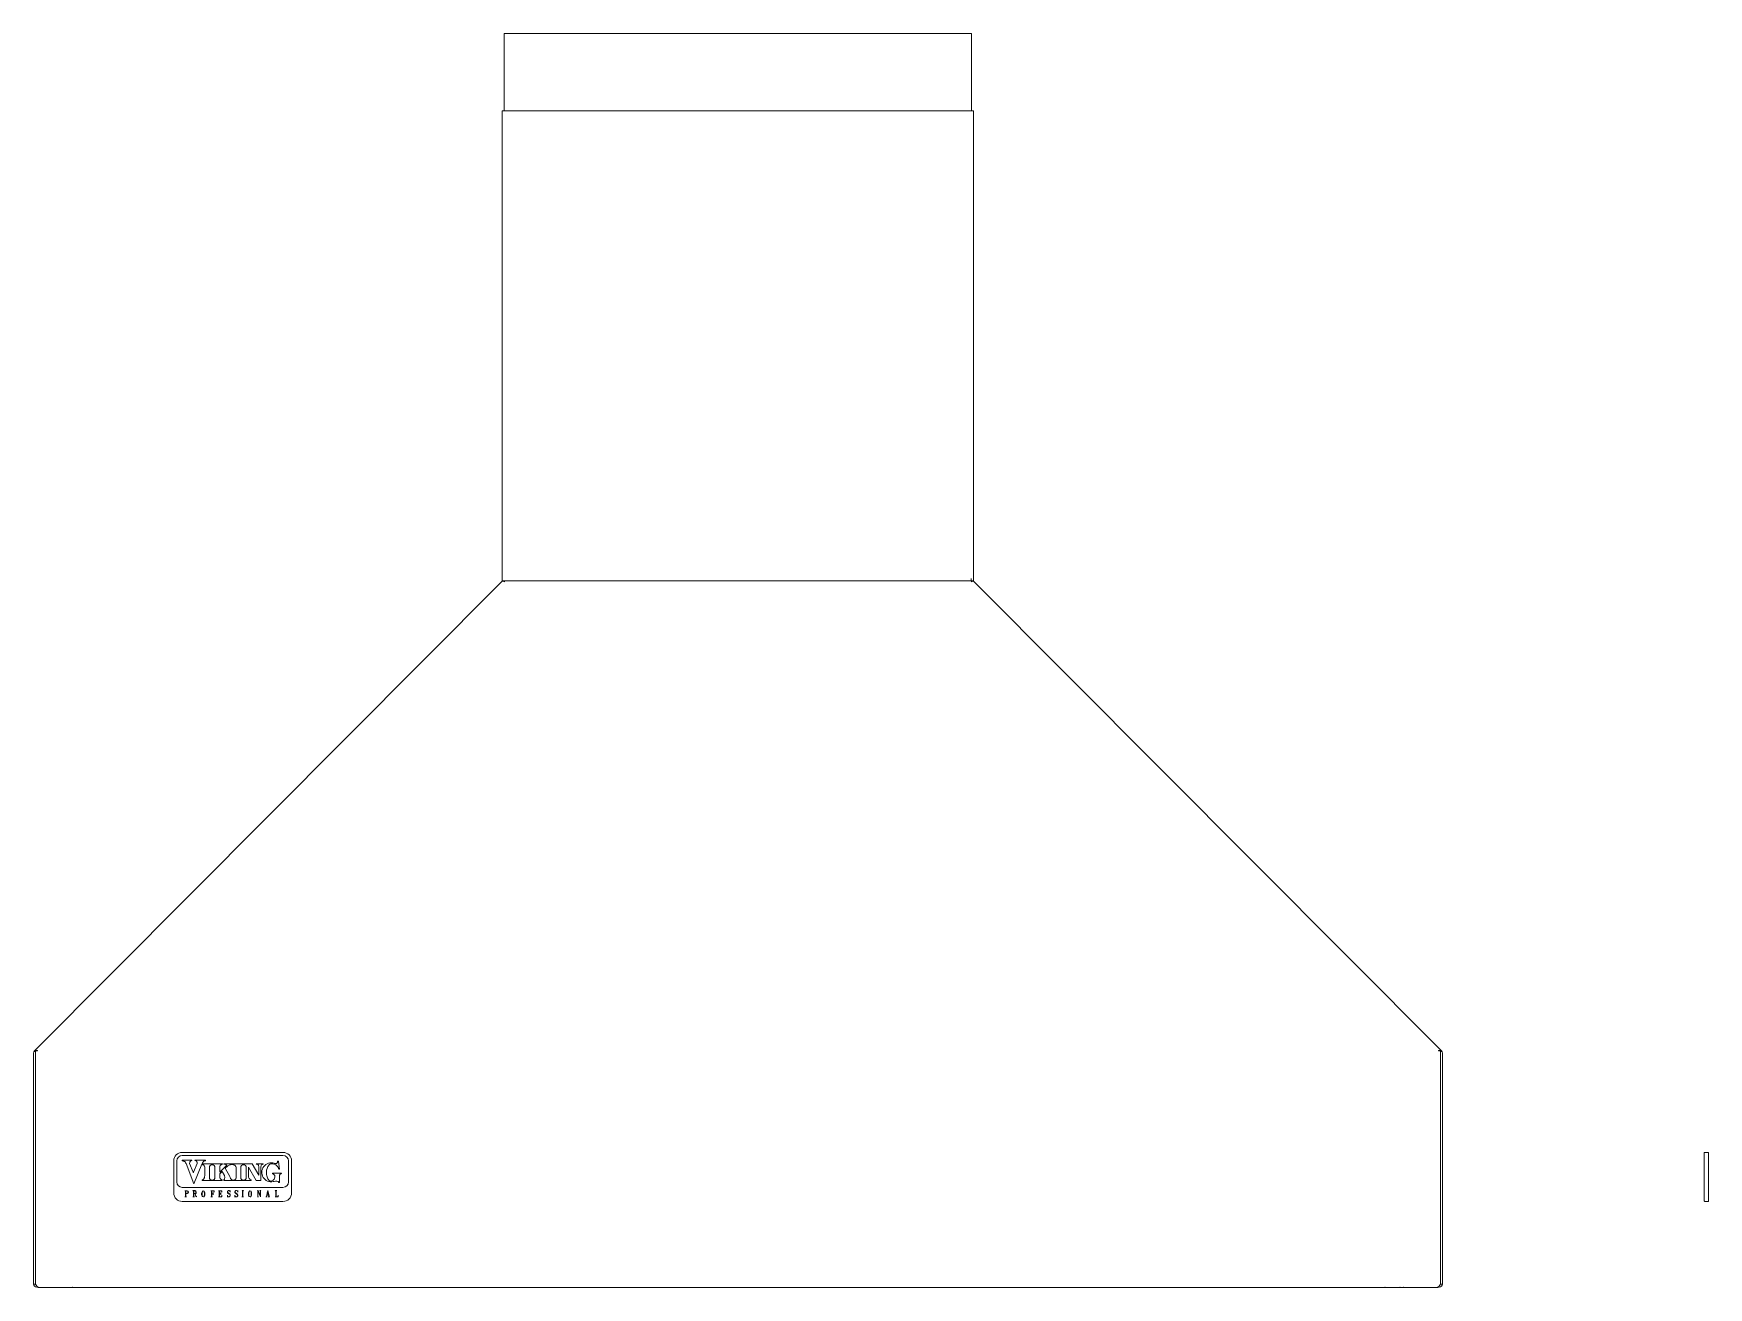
# Model space of a CAD drawing. Header units: millimetres. Extents: x 46989 to 543236, y 252623 to 526638.
# Drawn here: x 131603 to 162315, y 333233 to 356238 of the extents above; entities that cross this region are included whole.
import ezdxf

# ---------------------------------------------------------------- set-up
doc = ezdxf.new("R2010")
doc.units = ezdxf.units.MM

msp = doc.modelspace()

# ---------------------------------------------------------------- linework, layer by layer
at = {"color": 7, "lineweight": 13, "ltscale": 0.001508}
for p, q in [((140279, 356238), (140235, 356238)), ((148760, 356238), (148803, 356238))]:
    msp.add_line(p, q, dxfattribs=at)
at = {"color": 7, "lineweight": 13, "ltscale": 0.001507}
for p, q in [((140235, 356238), (140235, 356195)), ((148803, 356195), (148803, 356238)), ((140199, 354817), (140243, 354817)), ((148839, 354817), (148796, 354817)), ((140199, 346239), (140199, 346196)), ((140243, 346196), (140199, 346196)), ((148796, 346196), (148796, 346239)), ((148796, 346196), (148839, 346196)), ((148839, 346196), (148839, 346239))]:
    msp.add_line(p, q, dxfattribs=at)
at = {"color": 7, "lineweight": 13, "ltscale": 0.03937}
for p, q in [((140235, 356195), (140235, 354817)), ((140955, 356238), (140279, 356238)), ((148753, 356238), (140285, 356238)), ((148083, 356238), (148760, 356238)), ((148803, 354817), (148803, 356195)), ((140199, 354817), (140199, 346239)), ((140243, 354817), (148796, 354817)), ((148839, 346239), (148839, 354817)), ((140185, 346180), (131625, 337579)), ((148788, 346197), (140251, 346197)), ((148847, 346187), (157414, 337579)), ((131603, 337532), (131603, 333297)), ((131637, 337532), (131637, 333297)), ((157402, 333297), (157402, 337532)), ((157436, 333297), (157436, 337532)), ((131639, 333296), (131639, 337532)), ((157400, 337532), (157400, 333296)), ((136177, 335711), (134331, 335711)), ((134174, 335554), (134174, 334968)), ((134331, 335655), (136177, 335655)), ((136334, 334968), (136334, 335554)), ((162237, 334968), (162237, 335554)), ((162315, 334968), (162315, 335554)), ((136177, 335070), (134331, 335070)), ((134331, 334811), (136177, 334811)), ((131695, 333236), (157344, 333236)), ((132726, 333233), (156313, 333233))]:
    msp.add_line(p, q, dxfattribs=at)
at = {"color": 7, "lineweight": 13, "ltscale": 0.000353}
for p, q in [((140192, 346187), (140185, 346180)), ((140192, 346187), (140185, 346180)), ((148854, 346180), (148847, 346187))]:
    msp.add_line(p, q, dxfattribs=at)
at = {"color": 7, "lineweight": 13, "ltscale": 0.000211}
for p, q in [((140227, 346190), (140227, 346196)), ((148812, 346190), (148812, 346196))]:
    msp.add_line(p, q, dxfattribs=at)
at = {"color": 7, "lineweight": 13, "ltscale": 0.000351}
for p, q in [((140241, 346187), (140234, 346180)), ((148798, 346187), (148805, 346180))]:
    msp.add_line(p, q, dxfattribs=at)
at = {"color": 7, "lineweight": 13, "ltscale": 9.3e-05}
for p, q in [((140246, 346196), (140243, 346196)), ((148793, 346196), (148796, 346196))]:
    msp.add_line(p, q, dxfattribs=at)
at = {"color": 7, "lineweight": 13, "ltscale": 3.4e-05}
for p, q in [((140246, 346196), (140247, 346196)), ((148792, 346196), (148793, 346196))]:
    msp.add_line(p, q, dxfattribs=at)
at = {"color": 7, "lineweight": 13, "ltscale": 0.000231}
for p, q in [((131625, 337579), (131620, 337574)), ((157414, 337579), (157419, 337574))]:
    msp.add_line(p, q, dxfattribs=at)
at = {"color": 7, "lineweight": 13, "ltscale": 0.000936}
for p, q in [((131620, 337574), (131639, 337555)), ((157400, 337555), (157419, 337574))]:
    msp.add_line(p, q, dxfattribs=at)
at = {"color": 7, "lineweight": 13, "ltscale": 0.000706}
for p, q in [((131639, 337564), (131625, 337579)), ((157400, 337564), (157414, 337579))]:
    msp.add_line(p, q, dxfattribs=at)
at = {"color": 7, "lineweight": 13, "ltscale": 0.00145}
for p, q in [((131639, 337532), (131639, 337574)), ((157400, 337532), (157400, 337574))]:
    msp.add_line(p, q, dxfattribs=at)
at = {"color": 7, "lineweight": 13, "ltscale": 0.0012}
for p, q in [((131639, 337574), (131674, 337574)), ((157365, 337574), (157400, 337574)), ((131637, 333297), (131603, 333297)), ((157402, 333297), (157436, 333297))]:
    msp.add_line(p, q, dxfattribs=at)
at = {"color": 7, "lineweight": 13, "ltscale": 0.000175}
for p, q in [((131674, 337579), (131674, 337574)), ((157365, 337579), (157365, 337574)), ((134587, 334905), (134582, 334905)), ((134591, 334904), (134591, 334909)), ((135916, 334905), (135916, 334900))]:
    msp.add_line(p, q, dxfattribs=at)
at = {"color": 7, "lineweight": 13, "ltscale": 0.00505}
for p, q in [((162237, 335700), (162237, 335554)), ((162237, 334968), (162237, 334823))]:
    msp.add_line(p, q, dxfattribs=at)
at = {"color": 7, "lineweight": 13, "ltscale": 0.002325}
for p, q in [((162315, 335711), (162248, 335711)), ((162315, 334811), (162248, 334811))]:
    msp.add_line(p, q, dxfattribs=at)
at = {"color": 7, "lineweight": 13, "ltscale": 0.00545}
for p, q in [((162315, 335711), (162315, 335554)), ((162315, 334968), (162315, 334811))]:
    msp.add_line(p, q, dxfattribs=at)
at = {"color": 7, "lineweight": 13, "ltscale": 0.0133}
for p, q in [((134230, 335171), (134230, 335554)), ((136278, 335554), (136278, 335171))]:
    msp.add_line(p, q, dxfattribs=at)
at = {"color": 7, "lineweight": 13, "ltscale": 0.005825}
msp.add_line((134500, 335572), (134333, 335572), dxfattribs=at)
at = {"color": 7, "lineweight": 13, "ltscale": 0.013706}
msp.add_line((134399, 335505), (134543, 335138), dxfattribs=at)
at = {"color": 7, "lineweight": 13, "ltscale": 0.006163}
msp.add_line((134530, 335346), (134465, 335511), dxfattribs=at)
at = {"color": 7, "lineweight": 13, "ltscale": 0.006083}
msp.add_line((134604, 335508), (134537, 335346), dxfattribs=at)
at = {"color": 7, "lineweight": 13, "ltscale": 0.013346}
msp.add_line((134543, 335138), (134690, 335493), dxfattribs=at)
at = {"color": 7, "lineweight": 13, "ltscale": 0.006375}
for p, q in [((134750, 335572), (134566, 335572)), ((134828, 335252), (134828, 335436)), ((134929, 335436), (134929, 335252)), ((135318, 335436), (135318, 335252)), ((135402, 335252), (135402, 335436)), ((135503, 335436), (135503, 335252)), ((135543, 335259), (135543, 335443))]:
    msp.add_line(p, q, dxfattribs=at)
at = {"color": 7, "lineweight": 13, "ltscale": 0.000676}
msp.add_line((134694, 335503), (134702, 335521), dxfattribs=at)
at = {"color": 7, "lineweight": 13, "ltscale": 0.01295}
msp.add_line((135067, 335503), (134694, 335503), dxfattribs=at)
at = {"color": 7, "lineweight": 13, "ltscale": 0.005425}
for p, q in [((134743, 335444), (134743, 335288)), ((135733, 335452), (135733, 335296)), ((136145, 335333), (135989, 335333))]:
    msp.add_line(p, q, dxfattribs=at)
at = {"color": 7, "lineweight": 13, "ltscale": 0.005764}
msp.add_line((135135, 335467), (135018, 335349), dxfattribs=at)
at = {"color": 7, "lineweight": 13, "ltscale": 0.003575}
msp.add_line((135018, 335349), (135018, 335452), dxfattribs=at)
at = {"color": 7, "lineweight": 13, "ltscale": 0.01795}
msp.add_line((135615, 335503), (135098, 335503), dxfattribs=at)
at = {"color": 7, "lineweight": 13, "ltscale": 0.002144}
for p, q in [((135120, 335420), (135163, 335464)), ((135018, 335317), (135062, 335361))]:
    msp.add_line(p, q, dxfattribs=at)
at = {"color": 7, "lineweight": 13, "ltscale": 0.005955}
msp.add_line((135205, 335271), (135120, 335420), dxfattribs=at)
at = {"color": 7, "lineweight": 13, "ltscale": 0.009824}
msp.add_line((135543, 335443), (135684, 335197), dxfattribs=at)
at = {"color": 7, "lineweight": 13, "ltscale": 0.008265}
msp.add_line((135733, 335296), (135615, 335503), dxfattribs=at)
at = {"color": 7, "lineweight": 13, "ltscale": 0.00385}
for p, q in [((135806, 335503), (135695, 335503)), ((135763, 334894), (135763, 335005))]:
    msp.add_line(p, q, dxfattribs=at)
at = {"color": 7, "lineweight": 13, "ltscale": 0.00875}
msp.add_line((135771, 335197), (135771, 335449), dxfattribs=at)
at = {"color": 7, "lineweight": 13, "ltscale": 0.004913}
msp.add_line((136114, 335406), (136092, 335546), dxfattribs=at)
at = {"color": 7, "lineweight": 13, "ltscale": 0.0124}
msp.add_line((134702, 335197), (135059, 335197), dxfattribs=at)
at = {"color": 7, "lineweight": 13, "ltscale": 0.002425}
msp.add_line((135018, 335247), (135018, 335317), dxfattribs=at)
at = {"color": 7, "lineweight": 13, "ltscale": 0.002833}
msp.add_line((135062, 335361), (135102, 335290), dxfattribs=at)
at = {"color": 7, "lineweight": 13, "ltscale": 0.0172}
msp.add_line((135093, 335197), (135589, 335197), dxfattribs=at)
at = {"color": 7, "lineweight": 13, "ltscale": 0.003025}
msp.add_line((135684, 335197), (135771, 335197), dxfattribs=at)
at = {"color": 7, "lineweight": 13, "ltscale": 0.004225}
msp.add_line((136114, 335170), (136114, 335291), dxfattribs=at)
at = {"color": 7, "lineweight": 13, "ltscale": 0.001575}
for p, q in [((134422, 335009), (134377, 335009)), ((134397, 334910), (134397, 334955)), ((134567, 335011), (134522, 335011)), ((134542, 334910), (134542, 334956))]:
    msp.add_line(p, q, dxfattribs=at)
at = {"color": 7, "lineweight": 13, "ltscale": 0.000374}
for p, q in [((134377, 335009), (134386, 335004)), ((134410, 334894), (134400, 334899)), ((134442, 334988), (134438, 334998)), ((134576, 334960), (134566, 334957))]:
    msp.add_line(p, q, dxfattribs=at)
at = {"color": 7, "lineweight": 13, "ltscale": 0.00024}
for p, q in [((134386, 334898), (134380, 334894)), ((136086, 334907), (136083, 334901))]:
    msp.add_line(p, q, dxfattribs=at)
at = {"color": 7, "lineweight": 13, "ltscale": 0.001025}
for p, q in [((134380, 334894), (134410, 334894)), ((134857, 334894), (134887, 334894)), ((135425, 334894), (135455, 334894)), ((135455, 335010), (135426, 335010)), ((136063, 335010), (136034, 335010))]:
    msp.add_line(p, q, dxfattribs=at)
at = {"color": 7, "lineweight": 13, "ltscale": 0.000394}
for p, q in [((134386, 335004), (134390, 334993)), ((134400, 334899), (134397, 334910))]:
    msp.add_line(p, q, dxfattribs=at)
at = {"color": 7, "lineweight": 13, "ltscale": 0.00044}
for p, q in [((134390, 334910), (134386, 334898)), ((134397, 334994), (134401, 335006))]:
    msp.add_line(p, q, dxfattribs=at)
at = {"color": 7, "lineweight": 13, "ltscale": 0.0029}
msp.add_line((134390, 334993), (134390, 334910), dxfattribs=at)
at = {"color": 7, "lineweight": 13, "ltscale": 0.001325}
msp.add_line((134397, 334956), (134397, 334994), dxfattribs=at)
at = {"color": 7, "lineweight": 13, "ltscale": 0.0009}
msp.add_line((134423, 334956), (134397, 334956), dxfattribs=at)
at = {"color": 7, "lineweight": 13, "ltscale": 0.000975}
for p, q in [((134397, 334955), (134425, 334955)), ((134915, 334981), (134915, 335009)), ((135055, 334980), (135055, 335008))]:
    msp.add_line(p, q, dxfattribs=at)
at = {"color": 7, "lineweight": 13, "ltscale": 0.000259}
msp.add_line((134401, 335006), (134408, 335008), dxfattribs=at)
at = {"color": 7, "lineweight": 13, "ltscale": 0.0005}
for p, q in [((134408, 335008), (134422, 335008)), ((134542, 334956), (134556, 334956)), ((134553, 335009), (134567, 335009))]:
    msp.add_line(p, q, dxfattribs=at)
at = {"color": 7, "lineweight": 13, "ltscale": 0.000539}
msp.add_line((134436, 335002), (134422, 335009), dxfattribs=at)
at = {"color": 7, "lineweight": 13, "ltscale": 0.000428}
msp.add_line((134422, 335008), (134432, 335001), dxfattribs=at)
at = {"color": 7, "lineweight": 13, "ltscale": 0.000329}
msp.add_line((134431, 334961), (134423, 334956), dxfattribs=at)
at = {"color": 7, "lineweight": 13, "ltscale": 0.000454}
msp.add_line((134425, 334955), (134436, 334962), dxfattribs=at)
at = {"color": 7, "lineweight": 13, "ltscale": 0.000436}
for p, q in [((134434, 334973), (134431, 334961)), ((134438, 334965), (134442, 334977))]:
    msp.add_line(p, q, dxfattribs=at)
at = {"color": 7, "lineweight": 13, "ltscale": 0.000271}
msp.add_line((134432, 335001), (134434, 334994), dxfattribs=at)
at = {"color": 7, "lineweight": 13, "ltscale": 0.000725}
msp.add_line((134434, 334994), (134434, 334973), dxfattribs=at)
at = {"color": 7, "lineweight": 13, "ltscale": 0.00016}
msp.add_line((134438, 334998), (134436, 335002), dxfattribs=at)
at = {"color": 7, "lineweight": 13, "ltscale": 0.000119}
msp.add_line((134436, 334962), (134438, 334965), dxfattribs=at)
at = {"color": 7, "lineweight": 13, "ltscale": 0.000375}
for p, q in [((134442, 334977), (134442, 334988)), ((134586, 334974), (134586, 334985)), ((134885, 335008), (134896, 335008)), ((135026, 335008), (135037, 335008)), ((135037, 334895), (135026, 334895)), ((135161, 334986), (135161, 334997)), ((135187, 335012), (135176, 335012)), ((135177, 335010), (135188, 335010)), ((135190, 334896), (135179, 334896)), ((135179, 334894), (135190, 334894)), ((135298, 334986), (135298, 334997)), ((135325, 335012), (135314, 335012)), ((135314, 335010), (135325, 335010)), ((135327, 334896), (135316, 334896)), ((135317, 334894), (135328, 334894)), ((136055, 334899), (136052, 334910))]:
    msp.add_line(p, q, dxfattribs=at)
at = {"color": 7, "lineweight": 13, "ltscale": 0.000358}
for p, q in [((134522, 335011), (134531, 335006)), ((134555, 334894), (134546, 334898))]:
    msp.add_line(p, q, dxfattribs=at)
at = {"color": 7, "lineweight": 13, "ltscale": 0.00028}
for p, q in [((134532, 334897), (134524, 334894)), ((134545, 335006), (134553, 335009))]:
    msp.add_line(p, q, dxfattribs=at)
at = {"color": 7, "lineweight": 13, "ltscale": 0.001075}
msp.add_line((134524, 334894), (134555, 334894), dxfattribs=at)
at = {"color": 7, "lineweight": 13, "ltscale": 0.000441}
for p, q in [((134531, 335006), (134535, 334994)), ((134546, 334898), (134542, 334910))]:
    msp.add_line(p, q, dxfattribs=at)
at = {"color": 7, "lineweight": 13, "ltscale": 0.000448}
msp.add_line((134535, 334909), (134532, 334897), dxfattribs=at)
at = {"color": 7, "lineweight": 13, "ltscale": 0.00295}
msp.add_line((134535, 334994), (134535, 334909), dxfattribs=at)
at = {"color": 7, "lineweight": 13, "ltscale": 0.000474}
msp.add_line((134542, 334993), (134545, 335006), dxfattribs=at)
at = {"color": 7, "lineweight": 13, "ltscale": 0.001275}
msp.add_line((134542, 334957), (134542, 334993), dxfattribs=at)
at = {"color": 7, "lineweight": 13, "ltscale": 0.00085}
msp.add_line((134566, 334957), (134542, 334957), dxfattribs=at)
at = {"color": 7, "lineweight": 13, "ltscale": 0.000335}
for p, q in [((134556, 334956), (134564, 334950)), ((134567, 335009), (134575, 335003))]:
    msp.add_line(p, q, dxfattribs=at)
at = {"color": 7, "lineweight": 13, "ltscale": 0.00035}
msp.add_line((134559, 334956), (134569, 334956), dxfattribs=at)
at = {"color": 7, "lineweight": 13, "ltscale": 0.000269}
for p, q in [((134566, 334952), (134559, 334956)), ((135190, 334894), (135197, 334898)), ((135328, 334894), (135334, 334898))]:
    msp.add_line(p, q, dxfattribs=at)
at = {"color": 7, "lineweight": 13, "ltscale": 0.002066}
msp.add_line((134584, 334894), (134564, 334950), dxfattribs=at)
at = {"color": 7, "lineweight": 13, "ltscale": 0.001754}
msp.add_line((134566, 334952), (134582, 334905), dxfattribs=at)
at = {"color": 7, "lineweight": 13, "ltscale": 0.000482}
for p, q in [((134580, 335004), (134567, 335011)), ((136083, 334901), (136071, 334895))]:
    msp.add_line(p, q, dxfattribs=at)
at = {"color": 7, "lineweight": 13, "ltscale": 0.000424}
for p, q in [((134569, 334956), (134580, 334960)), ((134575, 335003), (134579, 334992))]:
    msp.add_line(p, q, dxfattribs=at)
at = {"color": 7, "lineweight": 13, "ltscale": 0.000364}
for p, q in [((134579, 334970), (134576, 334960)), ((134584, 334964), (134586, 334974)), ((134588, 334894), (134591, 334904))]:
    msp.add_line(p, q, dxfattribs=at)
at = {"color": 7, "lineweight": 13, "ltscale": 0.00075}
for p, q in [((134579, 334992), (134579, 334970)), ((135707, 334894), (135728, 334894)), ((135774, 335010), (135752, 335010))]:
    msp.add_line(p, q, dxfattribs=at)
at = {"color": 7, "lineweight": 13, "ltscale": 0.000709}
msp.add_line((134580, 335004), (134586, 334985), dxfattribs=at)
at = {"color": 7, "lineweight": 13, "ltscale": 0.000188}
for p, q in [((134580, 334960), (134584, 334964)), ((134591, 334909), (134587, 334905))]:
    msp.add_line(p, q, dxfattribs=at)
at = {"color": 7, "lineweight": 13, "ltscale": 0.00015}
msp.add_line((134584, 334894), (134588, 334894), dxfattribs=at)
at = {"color": 7, "lineweight": 13, "ltscale": 0.000701}
for p, q in [((134690, 334977), (134686, 334958)), ((134694, 334964), (134698, 334984)), ((134698, 334984), (134706, 335002)), ((134735, 334917), (134728, 334899)), ((134739, 334937), (134735, 334917)), ((134743, 334924), (134747, 334943)), ((135545, 334978), (135542, 334958)), ((135550, 334964), (135553, 334984)), ((135553, 334984), (135561, 335003)), ((135591, 334918), (135583, 334899)), ((135594, 334938), (135591, 334918)), ((135599, 334924), (135602, 334944))]:
    msp.add_line(p, q, dxfattribs=at)
at = {"color": 7, "lineweight": 13, "ltscale": 0.000625}
for p, q in [((134686, 334958), (134686, 334940)), ((134747, 334943), (134747, 334961)), ((135542, 334958), (135542, 334940)), ((135602, 334944), (135602, 334962)), ((135725, 335010), (135707, 335010))]:
    msp.add_line(p, q, dxfattribs=at)
at = {"color": 7, "lineweight": 13, "ltscale": 0.00061}
for p, q in [((134686, 334940), (134689, 334922)), ((134747, 334961), (134744, 334979)), ((135542, 334940), (135545, 334923)), ((135602, 334962), (135600, 334979))]:
    msp.add_line(p, q, dxfattribs=at)
at = {"color": 7, "lineweight": 13, "ltscale": 0.000468}
for p, q in [((134689, 334922), (134694, 334910)), ((134744, 334979), (134739, 334991)), ((135545, 334923), (135549, 334910)), ((135600, 334979), (135595, 334992))]:
    msp.add_line(p, q, dxfattribs=at)
at = {"color": 7, "lineweight": 13, "ltscale": 0.000512}
for p, q in [((134696, 334991), (134690, 334977)), ((134718, 334895), (134704, 334900)), ((134716, 335006), (134729, 335001)), ((134738, 334910), (134743, 334924)), ((135551, 334991), (135545, 334978)), ((135573, 334895), (135559, 334901)), ((135571, 335007), (135585, 335001)), ((135593, 334910), (135599, 334924))]:
    msp.add_line(p, q, dxfattribs=at)
at = {"color": 7, "lineweight": 13, "ltscale": 0.000875}
for p, q in [((134694, 334939), (134694, 334964)), ((134739, 334962), (134739, 334937)), ((135550, 334939), (135550, 334964)), ((135594, 334963), (135594, 334938)), ((135906, 334894), (135931, 334894))]:
    msp.add_line(p, q, dxfattribs=at)
at = {"color": 7, "lineweight": 13, "ltscale": 0.000807}
for p, q in [((134698, 334916), (134694, 334939)), ((134735, 334985), (134739, 334962)), ((135553, 334916), (135550, 334939)), ((135591, 334986), (135594, 334963))]:
    msp.add_line(p, q, dxfattribs=at)
at = {"color": 7, "lineweight": 13, "ltscale": 0.000354}
for p, q in [((134694, 334910), (134700, 334901)), ((134739, 334991), (134734, 335000)), ((135549, 334910), (135555, 334901)), ((135595, 334992), (135589, 335000))]:
    msp.add_line(p, q, dxfattribs=at)
at = {"color": 7, "lineweight": 13, "ltscale": 0.000452}
for p, q in [((134703, 335002), (134696, 334991)), ((134731, 334899), (134738, 334910)), ((135558, 335002), (135551, 334991)), ((135586, 334899), (135593, 334910))]:
    msp.add_line(p, q, dxfattribs=at)
at = {"color": 7, "lineweight": 13, "ltscale": 0.000573}
for p, q in [((134704, 334900), (134698, 334916)), ((134729, 335001), (134735, 334985)), ((135559, 334901), (135553, 334916)), ((135585, 335001), (135591, 334986))]:
    msp.add_line(p, q, dxfattribs=at)
at = {"color": 7, "lineweight": 13, "ltscale": 0.000673}
for p, q in [((134700, 334901), (134718, 334894)), ((134734, 335000), (134716, 335007)), ((135555, 334901), (135573, 334894)), ((135589, 335000), (135571, 335007))]:
    msp.add_line(p, q, dxfattribs=at)
at = {"color": 7, "lineweight": 13, "ltscale": 0.000484}
for p, q in [((134716, 335007), (134703, 335002)), ((134718, 334894), (134731, 334899)), ((135571, 335007), (135558, 335002)), ((135573, 334894), (135586, 334899))]:
    msp.add_line(p, q, dxfattribs=at)
at = {"color": 7, "lineweight": 13, "ltscale": 0.00038}
for p, q in [((134706, 335002), (134716, 335006)), ((134728, 334899), (134718, 334895)), ((135561, 335003), (135571, 335007)), ((135583, 334899), (135573, 334895))]:
    msp.add_line(p, q, dxfattribs=at)
at = {"color": 7, "lineweight": 13, "ltscale": 0.000342}
for p, q in [((134856, 335009), (134864, 335004)), ((134887, 334894), (134878, 334899))]:
    msp.add_line(p, q, dxfattribs=at)
at = {"color": 7, "lineweight": 13, "ltscale": 0.002075}
for p, q in [((134915, 335009), (134856, 335009)), ((135055, 335008), (134995, 335008)), ((134995, 334894), (135055, 334894))]:
    msp.add_line(p, q, dxfattribs=at)
at = {"color": 7, "lineweight": 13, "ltscale": 0.000276}
for p, q in [((134864, 334898), (134857, 334894)), ((134878, 335005), (134885, 335008))]:
    msp.add_line(p, q, dxfattribs=at)
at = {"color": 7, "lineweight": 13, "ltscale": 0.000422}
for p, q in [((134864, 335004), (134867, 334993)), ((134878, 334899), (134875, 334910)), ((135434, 335006), (135437, 334994)), ((135447, 334898), (135444, 334910))]:
    msp.add_line(p, q, dxfattribs=at)
at = {"color": 7, "lineweight": 13, "ltscale": 0.000435}
msp.add_line((134867, 334910), (134864, 334898), dxfattribs=at)
at = {"color": 7, "lineweight": 13, "ltscale": 0.002875}
for p, q in [((134867, 334993), (134867, 334910)), ((135007, 334992), (135007, 334909)), ((135437, 334994), (135437, 334911)), ((135444, 334910), (135444, 334993)), ((136044, 334994), (136044, 334911)), ((136052, 334910), (136052, 334992))]:
    msp.add_line(p, q, dxfattribs=at)
at = {"color": 7, "lineweight": 13, "ltscale": 0.000409}
msp.add_line((134875, 334993), (134878, 335005), dxfattribs=at)
at = {"color": 7, "lineweight": 13, "ltscale": 0.00135}
for p, q in [((134875, 334954), (134875, 334993)), ((135015, 334954), (135015, 334993))]:
    msp.add_line(p, q, dxfattribs=at)
at = {"color": 7, "lineweight": 13, "ltscale": 0.000275}
for p, q in [((134883, 334954), (134875, 334954)), ((134875, 334954), (134883, 334954)), ((136071, 334895), (136063, 334895))]:
    msp.add_line(p, q, dxfattribs=at)
at = {"color": 7, "lineweight": 13, "ltscale": 0.0015}
for p, q in [((134875, 334910), (134875, 334954)), ((134897, 334932), (134897, 334975)), ((135015, 334910), (135015, 334953)), ((135037, 334932), (135037, 334975))]:
    msp.add_line(p, q, dxfattribs=at)
at = {"color": 7, "lineweight": 13, "ltscale": 0.000414}
msp.add_line((134894, 334960), (134883, 334954), dxfattribs=at)
at = {"color": 7, "lineweight": 13, "ltscale": 0.000377}
msp.add_line((134883, 334954), (134893, 334950), dxfattribs=at)
at = {"color": 7, "lineweight": 13, "ltscale": 0.000627}
msp.add_line((134893, 334950), (134897, 334932), dxfattribs=at)
at = {"color": 7, "lineweight": 13, "ltscale": 0.00055}
msp.add_line((134897, 334975), (134894, 334960), dxfattribs=at)
at = {"color": 7, "lineweight": 13, "ltscale": 0.000592}
msp.add_line((134896, 335008), (134911, 335000), dxfattribs=at)
at = {"color": 7, "lineweight": 13, "ltscale": 0.000683}
msp.add_line((134911, 335000), (134915, 334981), dxfattribs=at)
at = {"color": 7, "lineweight": 13, "ltscale": 0.000343}
for p, q in [((134995, 335008), (135004, 335004)), ((135026, 334895), (135017, 334899))]:
    msp.add_line(p, q, dxfattribs=at)
at = {"color": 7, "lineweight": 13, "ltscale": 0.000348}
for p, q in [((135004, 334899), (134995, 334894)), ((135017, 335003), (135026, 335008))]:
    msp.add_line(p, q, dxfattribs=at)
at = {"color": 7, "lineweight": 13, "ltscale": 0.000408}
msp.add_line((135004, 335004), (135007, 334992), dxfattribs=at)
at = {"color": 7, "lineweight": 13, "ltscale": 0.000383}
msp.add_line((135007, 334909), (135004, 334899), dxfattribs=at)
at = {"color": 7, "lineweight": 13, "ltscale": 0.00037}
for p, q in [((135015, 334993), (135017, 335003)), ((135017, 334899), (135015, 334910))]:
    msp.add_line(p, q, dxfattribs=at)
at = {"color": 7, "lineweight": 13, "ltscale": 0.00025}
for p, q in [((135022, 334954), (135015, 334954)), ((135015, 334953), (135022, 334953))]:
    msp.add_line(p, q, dxfattribs=at)
at = {"color": 7, "lineweight": 13, "ltscale": 0.000449}
msp.add_line((135033, 334960), (135022, 334954), dxfattribs=at)
at = {"color": 7, "lineweight": 13, "ltscale": 0.000404}
msp.add_line((135022, 334953), (135033, 334949), dxfattribs=at)
at = {"color": 7, "lineweight": 13, "ltscale": 0.000533}
msp.add_line((135037, 334975), (135033, 334960), dxfattribs=at)
at = {"color": 7, "lineweight": 13, "ltscale": 0.000613}
msp.add_line((135033, 334949), (135037, 334932), dxfattribs=at)
at = {"color": 7, "lineweight": 13, "ltscale": 0.000516}
msp.add_line((135037, 335008), (135050, 335000), dxfattribs=at)
at = {"color": 7, "lineweight": 13, "ltscale": 0.000603}
msp.add_line((135052, 334903), (135037, 334895), dxfattribs=at)
at = {"color": 7, "lineweight": 13, "ltscale": 0.000722}
msp.add_line((135050, 335000), (135055, 334980), dxfattribs=at)
at = {"color": 7, "lineweight": 13, "ltscale": 0.000844}
msp.add_line((135055, 334927), (135052, 334903), dxfattribs=at)
at = {"color": 7, "lineweight": 13, "ltscale": 0.00115}
for p, q in [((135055, 334894), (135055, 334927)), ((135157, 334926), (135157, 334893)), ((135209, 334980), (135209, 335013)), ((135295, 334926), (135295, 334893)), ((135347, 334980), (135347, 335013)), ((136089, 334894), (136089, 334927))]:
    msp.add_line(p, q, dxfattribs=at)
at = {"color": 7, "lineweight": 13, "ltscale": 0.000419}
for p, q in [((135164, 335005), (135157, 334995)), ((135206, 334911), (135199, 334901)), ((135302, 335005), (135295, 334995)), ((135343, 334911), (135336, 334901))]:
    msp.add_line(p, q, dxfattribs=at)
at = {"color": 7, "lineweight": 13, "ltscale": 0.000575}
for p, q in [((135157, 334995), (135157, 334978)), ((135206, 334928), (135206, 334911)), ((135209, 334916), (135209, 334933)), ((135295, 334995), (135295, 334978)), ((135343, 334928), (135343, 334911)), ((135347, 334916), (135347, 334933))]:
    msp.add_line(p, q, dxfattribs=at)
at = {"color": 7, "lineweight": 13, "ltscale": 0.000361}
for p, q in [((135157, 334978), (135160, 334968)), ((135164, 334976), (135161, 334986)), ((135203, 334938), (135206, 334928)), ((135209, 334933), (135206, 334943)), ((135295, 334978), (135298, 334968)), ((135301, 334976), (135298, 334986)), ((135340, 334938), (135343, 334928)), ((135347, 334933), (135344, 334943))]:
    msp.add_line(p, q, dxfattribs=at)
at = {"color": 7, "lineweight": 13, "ltscale": 0.000541}
for p, q in [((135162, 334911), (135157, 334926)), ((135205, 334995), (135209, 334980)), ((135299, 334911), (135295, 334926)), ((135342, 334995), (135347, 334980))]:
    msp.add_line(p, q, dxfattribs=at)
at = {"color": 7, "lineweight": 13, "ltscale": 0.000595}
for p, q in [((135157, 334893), (135162, 334909)), ((135209, 335013), (135205, 334996)), ((135295, 334893), (135299, 334909)), ((135347, 335013), (135342, 334996))]:
    msp.add_line(p, q, dxfattribs=at)
at = {"color": 7, "lineweight": 13, "ltscale": 0.00049}
for p, q in [((135160, 334968), (135170, 334959)), ((135298, 334968), (135308, 334959))]:
    msp.add_line(p, q, dxfattribs=at)
at = {"color": 7, "lineweight": 13, "ltscale": 0.000156}
for p, q in [((135161, 334997), (135163, 335001)), ((135298, 334997), (135300, 335001))]:
    msp.add_line(p, q, dxfattribs=at)
at = {"color": 7, "lineweight": 13, "ltscale": 0.000399}
for p, q in [((135168, 334901), (135162, 334911)), ((135199, 335005), (135205, 334995)), ((135305, 334901), (135299, 334911)), ((135336, 335005), (135342, 334995))]:
    msp.add_line(p, q, dxfattribs=at)
at = {"color": 7, "lineweight": 13, "ltscale": 0.000421}
for p, q in [((135162, 334909), (135168, 334899)), ((135205, 334996), (135198, 335007)), ((135299, 334909), (135306, 334899)), ((135342, 334996), (135336, 335007))]:
    msp.add_line(p, q, dxfattribs=at)
at = {"color": 7, "lineweight": 13, "ltscale": 0.00057}
for p, q in [((135163, 335001), (135177, 335010)), ((135300, 335001), (135314, 335010))]:
    msp.add_line(p, q, dxfattribs=at)
at = {"color": 7, "lineweight": 13, "ltscale": 0.000488}
for p, q in [((135176, 335012), (135164, 335005)), ((135314, 335012), (135302, 335005))]:
    msp.add_line(p, q, dxfattribs=at)
at = {"color": 7, "lineweight": 13, "ltscale": 0.000972}
for p, q in [((135187, 334960), (135164, 334976)), ((135180, 334954), (135203, 334938)), ((135324, 334960), (135301, 334976)), ((135317, 334954), (135340, 334938))]:
    msp.add_line(p, q, dxfattribs=at)
at = {"color": 7, "lineweight": 13, "ltscale": 0.00043}
for p, q in [((135179, 334896), (135168, 334901)), ((135168, 334899), (135179, 334894)), ((135198, 335007), (135187, 335012)), ((135188, 335010), (135199, 335005)), ((135316, 334896), (135305, 334901)), ((135306, 334899), (135317, 334894)), ((135336, 335007), (135325, 335012)), ((135325, 335010), (135336, 335005))]:
    msp.add_line(p, q, dxfattribs=at)
at = {"color": 7, "lineweight": 13, "ltscale": 0.000366}
for p, q in [((135170, 334959), (135180, 334954)), ((135308, 334959), (135317, 334954))]:
    msp.add_line(p, q, dxfattribs=at)
at = {"color": 7, "lineweight": 13, "ltscale": 0.000128}
for p, q in [((135190, 334959), (135187, 334960)), ((135327, 334959), (135324, 334960))]:
    msp.add_line(p, q, dxfattribs=at)
at = {"color": 7, "lineweight": 13, "ltscale": 0.000789}
for p, q in [((135206, 334943), (135190, 334959)), ((135344, 334943), (135327, 334959))]:
    msp.add_line(p, q, dxfattribs=at)
at = {"color": 7, "lineweight": 13, "ltscale": 0.00036}
for p, q in [((135199, 334901), (135190, 334896)), ((135336, 334901), (135327, 334896)), ((135927, 334896), (135923, 334906))]:
    msp.add_line(p, q, dxfattribs=at)
at = {"color": 7, "lineweight": 13, "ltscale": 0.000381}
for p, q in [((135197, 334898), (135204, 334906)), ((135334, 334898), (135342, 334906))]:
    msp.add_line(p, q, dxfattribs=at)
at = {"color": 7, "lineweight": 13, "ltscale": 0.000398}
for p, q in [((135204, 334906), (135209, 334916)), ((135342, 334906), (135347, 334916))]:
    msp.add_line(p, q, dxfattribs=at)
at = {"color": 7, "lineweight": 13, "ltscale": 0.000333}
for p, q in [((135434, 334898), (135425, 334894)), ((135447, 335005), (135455, 335010))]:
    msp.add_line(p, q, dxfattribs=at)
at = {"color": 7, "lineweight": 13, "ltscale": 0.000315}
for p, q in [((135426, 335010), (135434, 335006)), ((135455, 334894), (135447, 334898))]:
    msp.add_line(p, q, dxfattribs=at)
at = {"color": 7, "lineweight": 13, "ltscale": 0.000444}
for p, q in [((135437, 334911), (135434, 334898)), ((135444, 334993), (135447, 335005))]:
    msp.add_line(p, q, dxfattribs=at)
at = {"color": 7, "lineweight": 13, "ltscale": 0.000197}
for p, q in [((135707, 335010), (135713, 335008)), ((135728, 334894), (135723, 334896)), ((135752, 335010), (135757, 335008))]:
    msp.add_line(p, q, dxfattribs=at)
at = {"color": 7, "lineweight": 13, "ltscale": 0.000304}
for p, q in [((135715, 334897), (135707, 334894)), ((135766, 335007), (135774, 335010))]:
    msp.add_line(p, q, dxfattribs=at)
at = {"color": 7, "lineweight": 13, "ltscale": 0.000207}
for p, q in [((135713, 335008), (135717, 335004)), ((135723, 334896), (135718, 334900)), ((135757, 335008), (135762, 335004))]:
    msp.add_line(p, q, dxfattribs=at)
at = {"color": 7, "lineweight": 13, "ltscale": 0.000116}
for p, q in [((135717, 334899), (135715, 334897)), ((135763, 335005), (135766, 335007))]:
    msp.add_line(p, q, dxfattribs=at)
at = {"color": 7, "lineweight": 13, "ltscale": 0.00365}
for p, q in [((135717, 335004), (135717, 334899)), ((135718, 334900), (135718, 335005))]:
    msp.add_line(p, q, dxfattribs=at)
at = {"color": 7, "lineweight": 13, "ltscale": 0.00415}
msp.add_line((135718, 335005), (135763, 334894), dxfattribs=at)
at = {"color": 7, "lineweight": 13, "ltscale": 0.003414}
msp.add_line((135762, 334919), (135725, 335010), dxfattribs=at)
at = {"color": 7, "lineweight": 13, "ltscale": 0.002975}
msp.add_line((135762, 335004), (135762, 334919), dxfattribs=at)
at = {"color": 7, "lineweight": 13, "ltscale": 5.5e-05}
msp.add_line((135866, 334895), (135865, 334894), dxfattribs=at)
at = {"color": 7, "lineweight": 13, "ltscale": 0.000775}
msp.add_line((135865, 334894), (135887, 334894), dxfattribs=at)
at = {"color": 7, "lineweight": 13, "ltscale": 0.000281}
msp.add_line((135872, 334900), (135866, 334895), dxfattribs=at)
at = {"color": 7, "lineweight": 13, "ltscale": 0.003947}
msp.add_line((135898, 335011), (135872, 334900), dxfattribs=at)
at = {"color": 7, "lineweight": 13, "ltscale": 0.000883}
msp.add_line((135873, 334902), (135879, 334926), dxfattribs=at)
at = {"color": 7, "lineweight": 13, "ltscale": 0.000305}
msp.add_line((135880, 334896), (135873, 334902), dxfattribs=at)
at = {"color": 7, "lineweight": 13, "ltscale": 0.002422}
for p, q in [((135879, 334927), (135895, 334995)), ((135895, 334995), (135911, 334927))]:
    msp.add_line(p, q, dxfattribs=at)
at = {"color": 7, "lineweight": 13, "ltscale": 0.0011}
msp.add_line((135911, 334927), (135879, 334927), dxfattribs=at)
at = {"color": 7, "lineweight": 13, "ltscale": 0.001125}
msp.add_line((135879, 334926), (135911, 334926), dxfattribs=at)
at = {"color": 7, "lineweight": 13, "ltscale": 0.000273}
msp.add_line((135887, 334894), (135880, 334896), dxfattribs=at)
at = {"color": 7, "lineweight": 13, "ltscale": 0.003755}
msp.add_line((135923, 334906), (135898, 335011), dxfattribs=at)
at = {"color": 7, "lineweight": 13, "ltscale": 0.0004}
msp.add_line((135916, 334900), (135906, 334894), dxfattribs=at)
at = {"color": 7, "lineweight": 13, "ltscale": 0.000769}
msp.add_line((135911, 334926), (135916, 334905), dxfattribs=at)
at = {"color": 7, "lineweight": 13, "ltscale": 0.000179}
msp.add_line((135931, 334894), (135927, 334896), dxfattribs=at)
at = {"color": 7, "lineweight": 13, "ltscale": 0.000317}
for p, q in [((136034, 335010), (136041, 335005)), ((136063, 334895), (136055, 334899))]:
    msp.add_line(p, q, dxfattribs=at)
at = {"color": 7, "lineweight": 13, "ltscale": 0.000301}
for p, q in [((136041, 334898), (136034, 334894)), ((136055, 335006), (136063, 335010))]:
    msp.add_line(p, q, dxfattribs=at)
at = {"color": 7, "lineweight": 13, "ltscale": 0.001925}
msp.add_line((136034, 334894), (136089, 334894), dxfattribs=at)
at = {"color": 7, "lineweight": 13, "ltscale": 0.000401}
msp.add_line((136041, 335005), (136044, 334994), dxfattribs=at)
at = {"color": 7, "lineweight": 13, "ltscale": 0.00047}
for p, q in [((136044, 334911), (136041, 334898)), ((136052, 334992), (136055, 335006))]:
    msp.add_line(p, q, dxfattribs=at)
at = {"color": 7, "lineweight": 13, "ltscale": 0.000689}
msp.add_line((136089, 334927), (136086, 334907), dxfattribs=at)
at = {"color": 7, "lineweight": 13, "ltscale": 6.1e-05}
msp.add_line((131637, 333297), (131639, 333297), dxfattribs=at)
at = {"color": 7, "lineweight": 13, "ltscale": 0.000772}
for p, q in [((131662, 333260), (131662, 333238)), ((157377, 333260), (157377, 333238))]:
    msp.add_line(p, q, dxfattribs=at)
at = {"color": 7, "lineweight": 13, "ltscale": 0.000871}
for p, q in [((131662, 333238), (131687, 333238)), ((157377, 333238), (157352, 333238))]:
    msp.add_line(p, q, dxfattribs=at)
at = {"color": 7, "lineweight": 13, "ltscale": 2e-06}
for p, q in [((132380, 333236), (132380, 333236)), ((132654, 333236), (132654, 333236)), ((156385, 333236), (156385, 333236)), ((156658, 333236), (156658, 333236))]:
    msp.add_line(p, q, dxfattribs=at)
at = {"color": 7, "lineweight": 13, "ltscale": 9.2e-05}
for p, q in [((132726, 333236), (132726, 333234)), ((156313, 333236), (156313, 333234))]:
    msp.add_line(p, q, dxfattribs=at)
at = {"color": 7, "lineweight": 13, "ltscale": 3.3e-05}
for p, q in [((132726, 333233), (132726, 333234)), ((156313, 333233), (156313, 333234))]:
    msp.add_line(p, q, dxfattribs=at)
at = {"color": 7, "lineweight": 13, "ltscale": 6e-05}
msp.add_line((157402, 333297), (157400, 333297), dxfattribs=at)
at = {"color": 7, "lineweight": 13, "ltscale": 0.03937}
for points in [[(140192, 346187), (140194, 346188), (140197, 346190), (140203, 346190), (140214, 346191), (140228, 346190), (140241, 346187)], [(140234, 346180), (140239, 346189), (140242, 346192), (140246, 346196), (140251, 346197)], [(148805, 346180), (148800, 346189), (148797, 346192), (148793, 346196), (148788, 346197)], [(148798, 346187), (148814, 346190), (148830, 346191), (148841, 346190), (148845, 346188), (148847, 346187)], [(131625, 337579), (131626, 337580), (131630, 337581), (131635, 337582), (131647, 337582), (131660, 337581), (131674, 337579)], [(157365, 337579), (157382, 337582), (157398, 337582), (157409, 337581), (157413, 337580), (157414, 337579)], [(134333, 335572), (134329, 335570), (134327, 335568), (134326, 335564), (134328, 335561), (134331, 335558), (134335, 335557), (134347, 335555), (134360, 335551), (134368, 335547), (134375, 335543), (134381, 335537), (134387, 335528), (134391, 335521), (134399, 335505)], [(134465, 335511), (134467, 335524), (134468, 335531), (134471, 335538), (134476, 335544), (134482, 335550), (134490, 335555), (134501, 335562), (134503, 335563), (134504, 335565), (134504, 335567), (134503, 335569), (134500, 335572)], [(134566, 335572), (134564, 335571), (134563, 335569), (134563, 335568), (134563, 335567), (134563, 335567), (134564, 335566), (134565, 335565), (134571, 335562), (134585, 335555), (134593, 335550), (134600, 335541), (134602, 335534), (134603, 335525), (134604, 335508)], [(134690, 335493), (134703, 335488), (134710, 335486), (134719, 335481), (134726, 335475), (134731, 335468), (134736, 335461), (134743, 335444)], [(134702, 335521), (134707, 335529), (134714, 335538), (134720, 335544), (134728, 335550), (134744, 335556), (134749, 335557), (134755, 335562), (134756, 335564), (134756, 335566), (134755, 335568), (134754, 335570), (134750, 335572)], [(135018, 335452), (135022, 335460), (135026, 335469), (135031, 335477), (135037, 335482), (135044, 335486), (135052, 335490), (135066, 335494), (135070, 335496), (135071, 335497), (135071, 335498), (135071, 335499), (135070, 335501), (135068, 335502), (135067, 335503)], [(135098, 335503), (135095, 335501), (135094, 335500), (135094, 335499), (135095, 335498), (135095, 335497), (135097, 335496), (135101, 335495), (135106, 335494), (135121, 335492), (135127, 335491), (135132, 335488), (135136, 335485), (135139, 335481), (135140, 335477), (135139, 335473), (135135, 335467)], [(135163, 335464), (135181, 335474), (135191, 335478), (135205, 335483), (135214, 335485), (135232, 335487), (135242, 335488), (135254, 335488), (135265, 335487), (135275, 335484), (135285, 335480), (135294, 335476), (135302, 335469), (135308, 335460), (135312, 335452), (135318, 335436)], [(135695, 335503), (135690, 335501), (135689, 335500), (135688, 335500), (135688, 335499), (135688, 335499), (135688, 335499), (135689, 335498), (135691, 335497), (135695, 335496), (135708, 335491), (135716, 335487), (135722, 335482), (135727, 335476), (135730, 335469), (135731, 335464), (135733, 335452)], [(135771, 335449), (135775, 335464), (135778, 335471), (135786, 335482), (135794, 335488), (135803, 335493), (135807, 335495), (135810, 335497), (135811, 335498), (135811, 335499), (135811, 335499), (135811, 335500), (135811, 335501), (135810, 335501), (135808, 335502), (135807, 335502), (135806, 335503)], [(135872, 335357), (135878, 335387), (135886, 335417), (135893, 335435), (135902, 335452), (135909, 335464), (135918, 335477), (135923, 335483), (135930, 335490), (135938, 335495), (135947, 335499), (135956, 335501), (135964, 335502), (135980, 335502), (135997, 335500)], [(135997, 335500), (136010, 335498), (136022, 335494), (136034, 335488), (136045, 335482), (136053, 335475), (136069, 335460), (136080, 335449), (136090, 335434), (136095, 335426)], [(136078, 335546), (136078, 335541), (136077, 335535), (136075, 335528), (136073, 335522), (136070, 335518), (136065, 335514), (136058, 335511), (136048, 335508), (136035, 335508), (136024, 335510), (136016, 335511)], [(136092, 335546), (136088, 335550), (136086, 335551), (136085, 335551), (136083, 335550), (136078, 335546)], [(136095, 335426), (136098, 335416), (136102, 335408), (136104, 335406), (136108, 335404), (136110, 335405), (136114, 335406)], [(134537, 335346), (134534, 335345), (134531, 335345), (134530, 335346)], [(134743, 335288), (134740, 335265), (134738, 335254), (134734, 335244), (134729, 335234), (134718, 335220), (134711, 335212), (134704, 335207), (134698, 335206), (134695, 335205), (134694, 335204), (134694, 335204), (134694, 335203), (134694, 335202), (134695, 335201), (134696, 335200), (134702, 335197)], [(135059, 335197), (135060, 335199), (135063, 335201), (135064, 335202), (135064, 335203), (135063, 335204), (135062, 335205), (135060, 335206), (135050, 335210), (135043, 335214), (135037, 335219), (135031, 335224), (135026, 335232), (135018, 335247)], [(135102, 335290), (135106, 335278), (135109, 335265), (135110, 335255), (135110, 335245), (135106, 335230), (135102, 335220), (135098, 335213), (135095, 335210), (135092, 335207), (135091, 335203), (135092, 335200), (135093, 335197)], [(135241, 335210), (135230, 335219), (135223, 335225), (135217, 335233), (135213, 335241), (135209, 335250), (135208, 335257), (135205, 335271)], [(135589, 335197), (135592, 335199), (135595, 335200), (135597, 335201), (135597, 335201), (135597, 335202), (135597, 335203), (135596, 335205), (135595, 335206), (135582, 335214), (135568, 335223), (135561, 335228), (135555, 335234), (135551, 335242), (135543, 335259)], [(135939, 335189), (135931, 335193), (135923, 335198), (135917, 335205), (135909, 335215), (135900, 335229), (135892, 335245), (135885, 335263), (135879, 335281), (135874, 335306), (135872, 335332), (135872, 335357)], [(136026, 335258), (136022, 335241), (136019, 335233), (136014, 335222), (136007, 335212), (135997, 335202), (135985, 335194), (135972, 335188), (135959, 335185), (135945, 335186), (135939, 335189)], [(135989, 335333), (135984, 335328), (135983, 335326), (135982, 335324), (135982, 335323), (135982, 335322), (135982, 335322), (135983, 335321), (135988, 335320), (135999, 335316), (136010, 335308), (136016, 335302), (136021, 335295), (136025, 335288), (136026, 335280), (136027, 335273), (136026, 335258)], [(135998, 335175), (136017, 335180), (136040, 335184), (136067, 335182), (136080, 335178), (136086, 335175), (136093, 335170), (136098, 335164), (136102, 335158)], [(136102, 335158), (136105, 335157), (136108, 335157), (136112, 335158), (136113, 335163), (136114, 335170)], [(136114, 335291), (136117, 335300), (136120, 335307), (136129, 335316), (136140, 335321), (136144, 335322), (136148, 335325), (136149, 335329), (136148, 335331), (136146, 335333), (136145, 335333)], [(131639, 333296), (131656, 333269), (131664, 333257), (131671, 333249), (131678, 333243), (131686, 333238), (131695, 333236)], [(157400, 333296), (157383, 333269), (157374, 333257), (157368, 333249), (157360, 333243), (157353, 333238), (157344, 333236)]]:
    msp.add_lwpolyline(points, dxfattribs=at)
for centre, radius, start, end in [((140227, 346138), 59, 102.5471, 118.7555), ((140246, 346216), 20, 262.2912, 269.9822), ((148793, 346216), 20, 270.0178, 277.7088), ((148812, 346138), 59, 61.244, 77.4529), ((131662, 337532), 59, 135.1357, 180), ((131662, 337532), 24.5, 158.2054, 180), ((131664, 337532), 27.1, 180.4051, 200.6601), ((157377, 337532), 24.5, 0, 21.7949), ((157377, 337532), 59, 0, 44.8643), ((157374, 337533), 27.4, 339.264, 358.186), ((134331, 335554), 157, 90, 180), ((136177, 335554), 157, 0, 90), ((162248, 335700), 11.5, 90, 180.0002), ((134331, 335554), 101, 90, 180), ((134879, 335436), 50.4, 0, 180), ((135453, 335436), 50.4, 0, 180), ((135962, 335346), 174, 71.8811, 281.9239), ((136177, 335554), 101, 0, 90), ((134331, 335171), 101, 180, 270), ((134879, 335252), 50.4, 180, 0), ((135268, 335252), 50.4, 237.9965, 0), ((135453, 335252), 50.4, 180, 0), ((136177, 335171), 101, 270, 0), ((134331, 334968), 157, 180, 270), ((136177, 334968), 157, 270, 0), ((162248, 334823), 11.5, 180, 270), ((131662, 333297), 59, 180, 270), ((131662, 333297), 24.5, 180, 246.204), ((131708, 333295), 59, 265.2527, 270), ((132311, 333273), 36.3, 269.4971, 276.0174), ((132380, 333280), 43.4, 267.5065, 270), ((132654, 333280), 43.4, 270, 272.4935), ((156385, 333280), 43.4, 267.5065, 270), ((156658, 333280), 43.4, 270, 272.4935), ((156728, 333273), 36.3, 263.9832, 270.5028), ((157330, 333295), 59, 270, 274.7472), ((157377, 333297), 59, 270, 0), ((157377, 333297), 24.5, 293.796, 0)]:
    msp.add_arc(centre, radius, start, end, dxfattribs=at)

doc.saveas('drawing.dxf')
